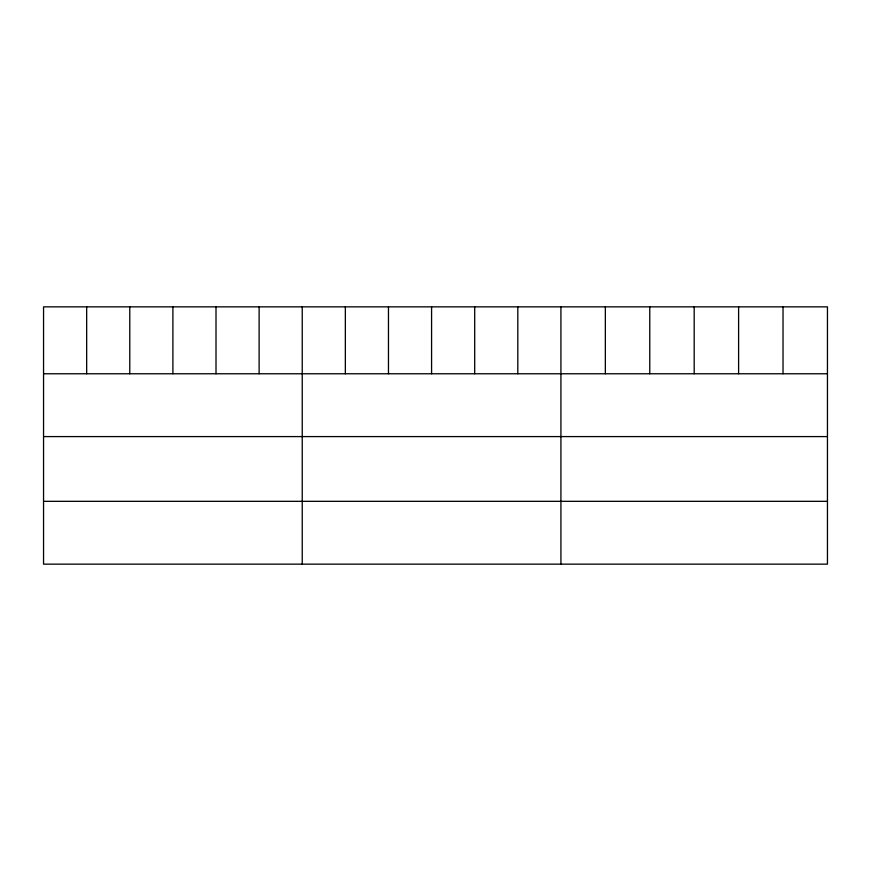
<?xml version="1.0" encoding="UTF-8"?>
<svg xmlns="http://www.w3.org/2000/svg" width="871" height="871" viewBox="0 0 871 871"><rect width="100%" height="100%" fill="white"/><g stroke="black" fill="none" stroke-linecap="round" stroke-linejoin="round"><path stroke-width="1.31" d="M827.45 373.768L827.45 564.147L43.55 564.147L43.55 306.853L827.45 306.853L827.45 373.768L43.55 373.768M43.55 436.589L827.45 436.589M43.55 501.326L827.45 501.326M783.029 306.853L783.029 373.768M738.608 306.853L738.608 373.768M694.187 306.853L694.187 373.768M649.766 306.853L649.766 373.768M605.345 306.853L605.345 373.768M560.924 306.853L560.924 564.147M517.81 306.853L517.81 373.768M474.695 306.853L474.695 373.768M431.581 306.853L431.581 373.768M388.466 306.853L388.466 373.768M345.352 306.853L345.352 373.768M302.237 306.853L302.237 564.147M259.123 306.853L259.123 373.768M216.008 306.853L216.008 373.768M172.894 306.853L172.894 373.768M129.779 306.853L129.779 373.768M86.665 306.853L86.665 373.768"/></g></svg>
